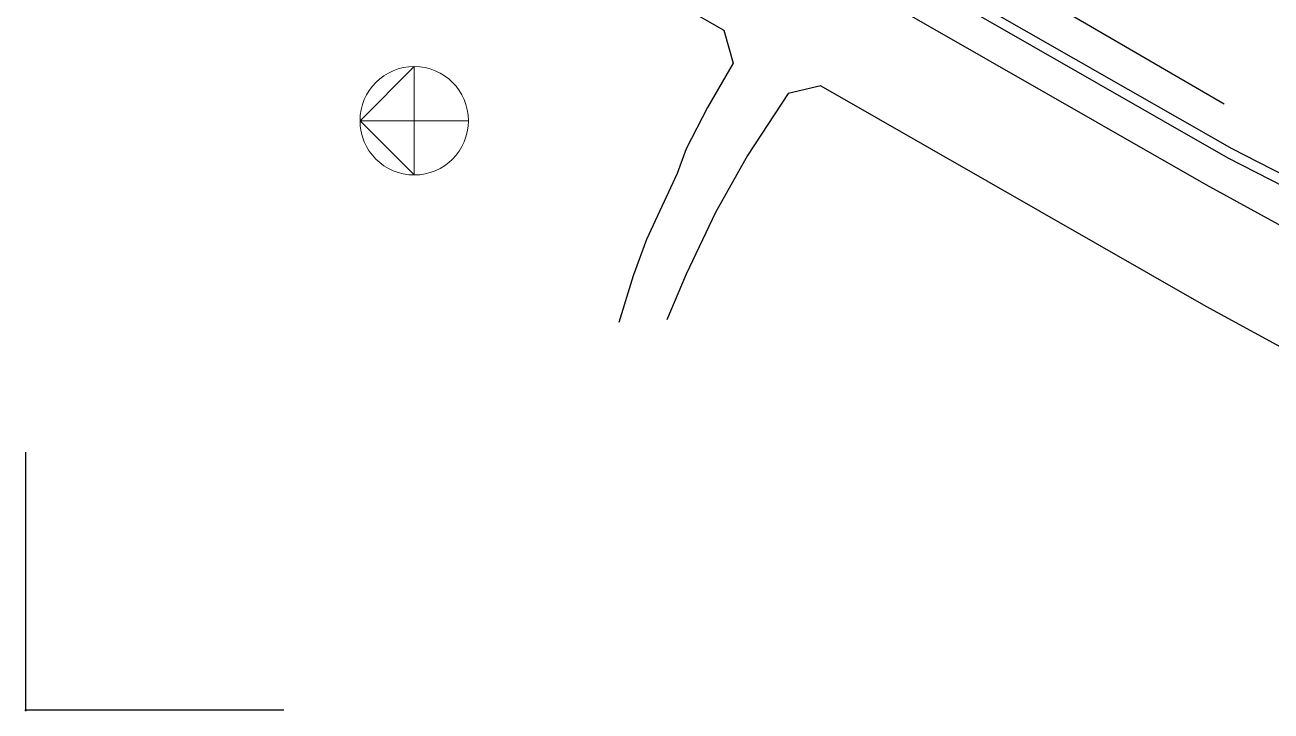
# Model space of a CAD drawing. Header units: millimetres. Extents: x -2 to 21000, y -2 to 14850.
# Drawn here: x -2 to 2413, y -2 to 1328 of the extents above; entities that cross this region are included whole.
import ezdxf

# ---------------------------------------------------------------- set-up
doc = ezdxf.new("R2010")
doc.units = ezdxf.units.MM
doc.layers.add('DIM', color=4, linetype='Continuous', lineweight=18)
doc.layers.add('FOLDEM', color=1, linetype='Continuous')
doc.layers.add('HOVED', color=31, linetype='Continuous')

# ---------------------------------------------------------------- blocks, each defined once
blk = doc.blocks.new('KRYDS')
at = {"color": 4}
for p, q in [((-1.5, 0), (1.5, 0)), ((0, -1.5), (0, 1.5))]:
    blk.add_line(p, q, dxfattribs=at)
blk.add_circle((0, 0), 0.75, dxfattribs=at)

msp = doc.modelspace()

# ---------------------------------------------------------------- linework, layer by layer
at = {"layer": 'DIM'}
for p, q in [((647.7, 1142), (752.7, 1247)), ((752.7, 1247), (752.7, 1037)), ((647.7, 1142), (857.7, 1142)), ((752.7, 1037), (647.7, 1142))]:
    msp.add_line(p, q, dxfattribs=at)
msp.add_circle((752.7, 1142), 105, dxfattribs=at)
at = {"layer": 'FOLDEM', "color": 1}
for p, q in [((0, 0), (0, 500)), ((500, 0), (0, 0))]:
    msp.add_line(p, q, dxfattribs=at)
at = {"layer": 'HOVED'}
for p, q in [((677.7, 1939.3), (2286.7, 1018.3)), ((677.7, 1703.7), (1352.5, 1317.5)), ((1809.9, 1472.3), (2322.2, 1175)), ((1833.3, 1376.2), (2336.6, 1088.2)), ((1823.3, 1359.5), (2328.8, 1070.2)), ((1352.5, 1317.5), (1370.6, 1253.4)), ((1370.6, 1253.4), (1321.2, 1168)), ((1540.6, 1209.9), (1477.3, 1194.8)), ((1540.6, 1209.9), (2286.7, 782.8)), ((1477.3, 1194.8), (1398.5, 1074.8)), ((1321.2, 1168), (1279.6, 1087.7)), ((1279.6, 1087.7), (1262.1, 1039.8)), ((2336.6, 1088.2), (2868.9, 814.6)), ((1398.5, 1074.8), (1336.3, 964)), ((2328.8, 1070.2), (2861.1, 796.7)), ((1262.1, 1039.8), (1202.7, 911.8)), ((2286.7, 1018.3), (2519.2, 890.9)), ((1336.3, 964), (1279.6, 844.7)), ((1202.7, 911.8), (1176.8, 841.8)), ((1176.8, 841.8), (1149.2, 751.2)), ((1279.6, 844.7), (1242.1, 756.4)), ((2286.7, 782.8), (2519.2, 655.4))]:
    msp.add_line(p, q, dxfattribs=at)

# ---------------------------------------------------------------- block references
at = {"layer": 'FOLDEM'}
msp.add_blockref('KRYDS', (0, 0), dxfattribs=at)
msp.add_blockref('KRYDS', (0, 0), dxfattribs=at)

doc.saveas('drawing.dxf')
